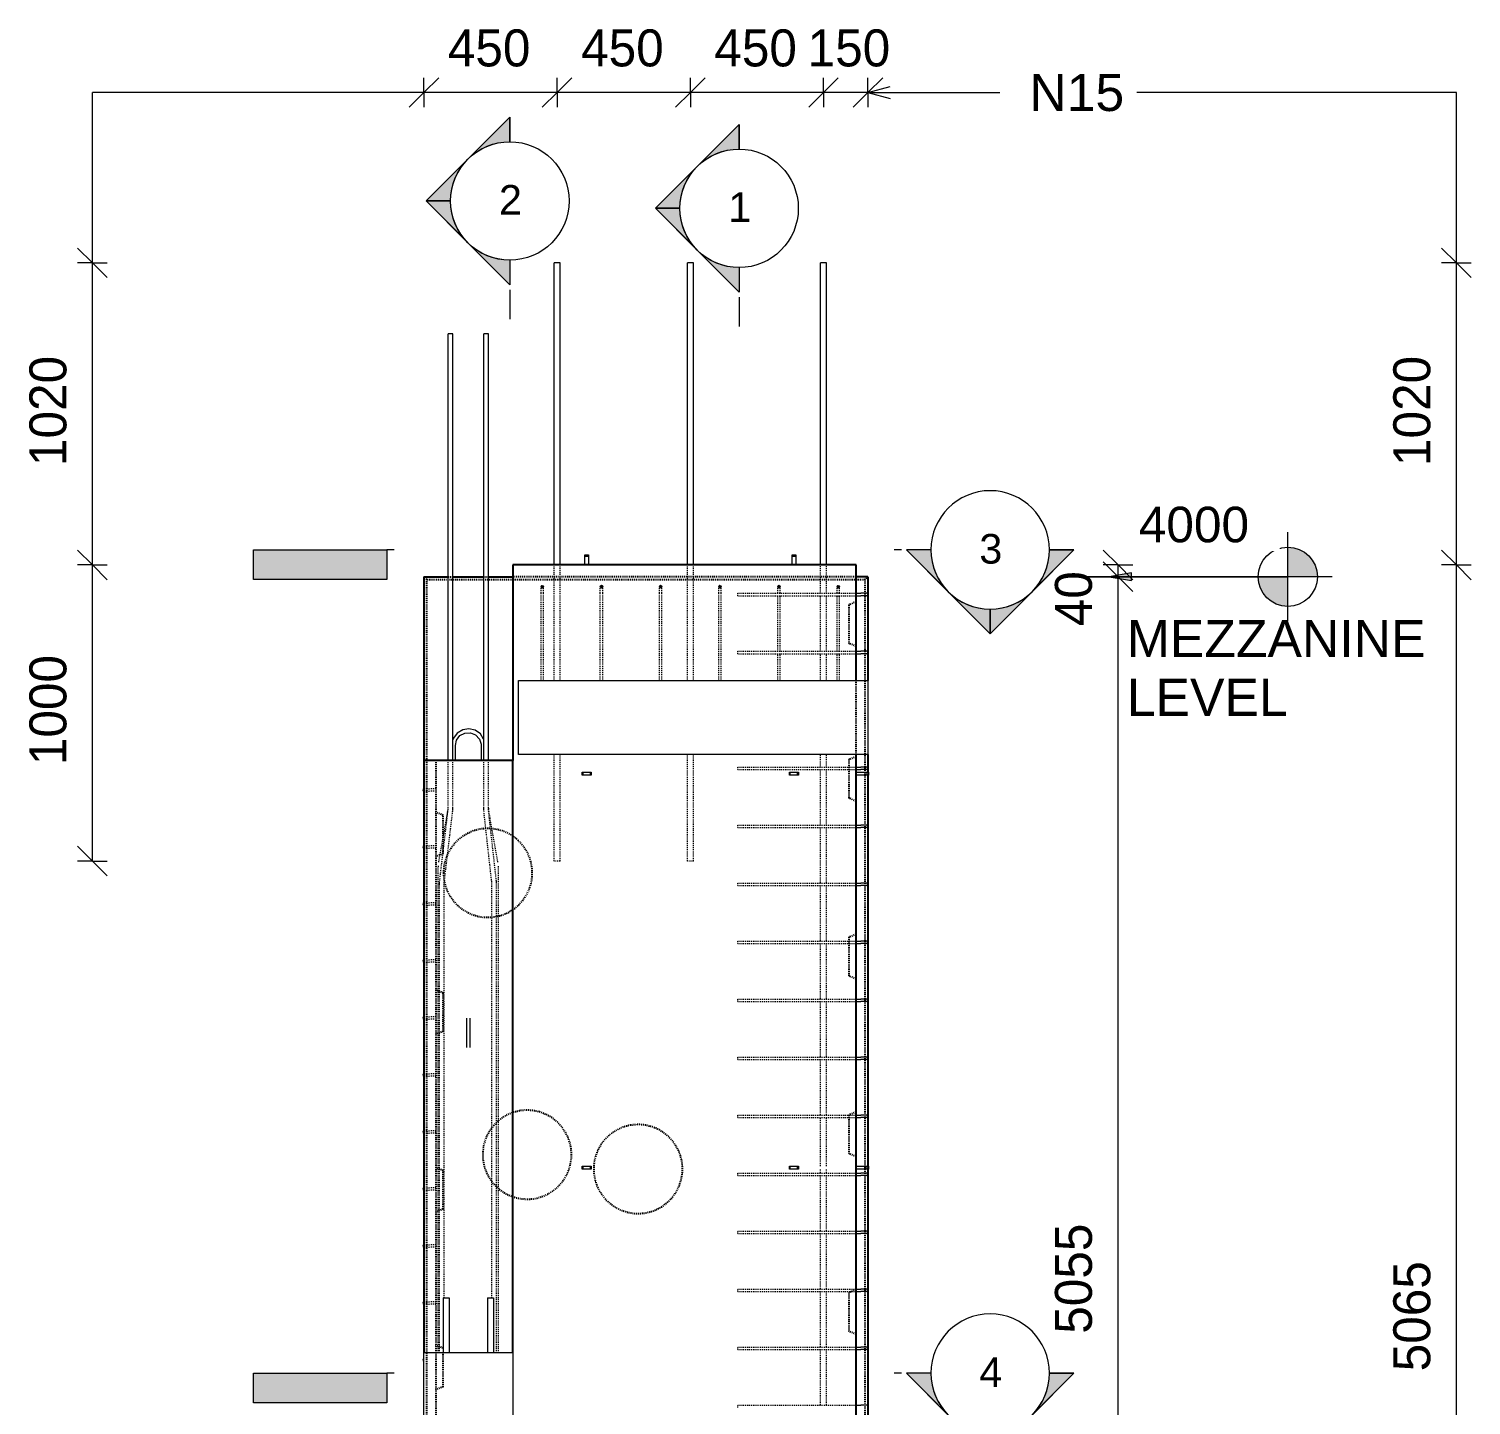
# Model space of a CAD drawing. Header units: millimetres. Extents: x 8080 to 24588, y -2644 to 10127.
# Drawn here: x 13280 to 18153, y 863 to 5510 of the extents above; entities that cross this region are included whole.
import ezdxf

# ---------------------------------------------------------------- set-up
doc = ezdxf.new("R2010")
doc.units = ezdxf.units.MM
doc.linetypes.add('Dash', pattern=[6.36, 3.18, -3.18])
for name, color, linetype, lineweight in [('A-ANNO-DIMS', 211, 'Continuous', 9), ('A-ANNO-DIMS-50', 211, 'Continuous', 9), ('A-DETL-MBND', 5, 'Continuous', 18), ('A-GENM', 13, 'Continuous', 18), ('A-WALL', 113, 'Continuous', 25), ('A-WALL-HDLN', 110, 'Dash', 25), ('G-ANNO-DIMS', 111, 'Continuous', 9), ('G-ANNO-SYMB', 111, 'Continuous', 9), ('G-ANNO-TEXT', 231, 'Continuous', 9), ('S-BEAM', 12, 'Continuous', 18), ('S-RBAR', 171, 'Continuous', 18)]:
    doc.layers.add(name, color=color, linetype=linetype, lineweight=lineweight)
doc.styles.add('Arial', font='arial.ttf', dxfattribs={"height": 100})
doc.styles.add('Arial_1', font='arial.ttf', dxfattribs={"height": 125})
doc.styles.add('Arial_2', font='arial.ttf', dxfattribs={"height": 120})
doc.styles.add('Nirmala UI Semilight', font='NirmalaS.ttf', dxfattribs={"height": 125})
doc.dimstyles.new('Arrow_Filled_-_2_5_NI_UI', dxfattribs={"dimscale": 304.8, "dimtxt": 130.920493, "dimasz": 0.328084, "dimexe": 0.164042, "dimexo": 0.0625, "dimgap": 0.164042, "dimtad": 1, "dimdec": 0, "dimzin": 0, "dimdsep": 46, "dimtxsty": 'Nirmala UI Semilight', "dimblk1": 'OBLIQUE', "dimblk2": 'OBLIQUE', "dimsah": 1, "dimcen": 0.09, "dimazin": 0, "dimtfac": 1, "dimtdec": 4, "dimtix": 1, "dimtmove": 0, "dimatfit": 3, "dimfxl": 0.164042, "dimfxlon": 1, "dimtvp": 1, "dimtolj": 1, "dimtzin": 0, "dimarcsym": 2})
doc.dimstyles.new('Arrow_Filled_-_2_5_NI_UI_1', dxfattribs={"dimscale": 304.8, "dimtxt": 130.920493, "dimasz": 0.328084, "dimexe": 0.164042, "dimexo": 0.0625, "dimgap": 0.164042, "dimtad": 1, "dimdec": 0, "dimzin": 0, "dimdsep": 46, "dimtxsty": 'Nirmala UI Semilight', "dimblk1": 'OBLIQUE', "dimblk2": 'OBLIQUE', "dimsah": 1, "dimcen": 0.09, "dimazin": 0, "dimtfac": 1, "dimtdec": 4, "dimtix": 1, "dimtmove": 2, "dimatfit": 3, "dimfxl": 0.164042, "dimfxlon": 1, "dimtvp": 1, "dimtolj": 1, "dimtzin": 0, "dimarcsym": 2})

# ---------------------------------------------------------------- blocks, each defined once
blk = doc.blocks.new('12_7Ø_ Lifting Insert_COLUMN - 12_9Ø Lifting insert-1653171-Elevation Front')
at = {"layer": 'A-GENM'}
for p, q in [((14720.9, 3040), (14720.9, 3090)), ((14808.2, 3090), (14808.2, 3040))]:
    blk.add_line(p, q, dxfattribs=at)
at = {"layer": 'A-GENM', "flags": 128}
for points in [[(14816.4, 3111.7), (14805.2, 3129.1), (14787.6, 3141.4), (14766.8, 3146.3), (14745.6, 3143), (14727.1, 3132.1), (14714.1, 3115), (14712.5, 3109.4)], [(14720.9, 3090), (14725, 3108.4), (14736.4, 3123.4), (14753.1, 3132.1), (14772, 3133), (14789.4, 3125.9), (14802.2, 3112.1), (14808, 3094.2), (14808.2, 3090)]]:
    blk.add_lwpolyline(points, dxfattribs=at)
blk = doc.blocks.new('RR spread anchor face based - RR-SA-4_0-180-1726831-Elevation Front')
at = {"layer": 'A-GENM'}
for p, q in [((15858.6, 3728.8), (15858.6, 3733.8)), ((15858.6, 3733.8), (15870.6, 3733.8)), ((15858.6, 3700), (15858.6, 3728.8)), ((15870.6, 3728.8), (15858.6, 3728.8)), ((15870.6, 3733.8), (15870.6, 3728.8)), ((15870.6, 3728.8), (15870.6, 3700))]:
    blk.add_line(p, q, dxfattribs=at)
blk = doc.blocks.new('RR spread anchor face based - RR-SA-2_5-200-2134315-Elevation Front')
at = {"layer": 'A-GENM'}
for p, q in [((15849.6, -700), (15852.1, -700)), ((15849.6, -710), (15849.6, -700)), ((15852.1, -710), (15849.6, -710)), ((15852.1, -700), (15877.1, -700)), ((15852.1, -710), (15852.1, -700)), ((15877.1, -710), (15852.1, -710)), ((15877.1, -700), (15879.6, -700)), ((15877.1, -710), (15877.1, -700)), ((15879.6, -710), (15877.1, -710)), ((15879.6, -700), (15879.6, -710))]:
    blk.add_line(p, q, dxfattribs=at)
blk = doc.blocks.new('RR spread anchor face based - RR-SA-2_5-250-1726823-Elevation Front')
at = {"layer": 'A-GENM'}
for p, q in [((16074.6, 1670), (16112.1, 1670)), ((16112.1, 1660), (16074.6, 1660)), ((16112.1, 1670), (16117.1, 1670)), ((16112.1, 1660), (16112.1, 1670)), ((16117.1, 1660), (16112.1, 1660)), ((16117.1, 1670), (16117.1, 1660))]:
    blk.add_line(p, q, dxfattribs=at)
blk = doc.blocks.new('Detail View - M_Section Tail - Filled Horizontal-14034-Elevation Front')
at = {"layer": 'G-ANNO-SYMB'}
blk.add_hatch(color=256, dxfattribs=at).paths.add_polyline_path([(14489.3, 3650.6), (14489.3, 3750.6), (14039.3, 3750.6), (14039.3, 3650.6)])
for p, q in [((14039.3, 3650.6), (14039.3, 3750.6)), ((14039.3, 3750.6), (14489.3, 3750.6)), ((14489.3, 3750.6), (14489.3, 3650.6)), ((14489.3, 3650.6), (14039.3, 3650.6))]:
    blk.add_line(p, q, dxfattribs=at)
blk = doc.blocks.new('Detail View - M_Section Head - Filled SHOP DWG-1002450-Elevation Front')
at = {"layer": 'G-ANNO-SYMB'}
h = blk.add_hatch(color=256, dxfattribs=at)
edge = h.paths.add_edge_path()
edge.add_line((16244.8, 3750.6), (16327.6, 3750.6))
edge.add_arc((16527.6, 3750.6), 200, 180, 225)
edge.add_line((16386.2, 3609.2), (16244.8, 3750.6))
h = blk.add_hatch(color=256, dxfattribs=at)
edge = h.paths.add_edge_path()
edge.add_line((16810.5, 3750.6), (16669, 3609.2))
edge.add_arc((16527.6, 3750.6), 200, 315, 360)
edge.add_line((16727.6, 3750.6), (16810.5, 3750.6))
h = blk.add_hatch(color=256, dxfattribs=at)
edge = h.paths.add_edge_path()
edge.add_line((16527.6, 3467.8), (16386.2, 3609.2))
edge.add_arc((16527.6, 3750.6), 200, 225, 270)
edge.add_line((16527.6, 3550.6), (16527.6, 3467.8))
h = blk.add_hatch(color=256, dxfattribs=at)
edge = h.paths.add_edge_path()
edge.add_line((16527.6, 3467.8), (16527.6, 3550.6))
edge.add_arc((16527.6, 3750.6), 200, 270, 315)
edge.add_line((16669, 3609.2), (16527.6, 3467.8))
for p, q in [((16527.6, 3467.8), (16244.8, 3750.6)), ((16327.6, 3750.6), (16244.8, 3750.6)), ((16244.8, 3750.6), (16386.2, 3609.2)), ((16327.6, 3750.6), (16244.8, 3750.6)), ((16527.6, 3467.8), (16810.5, 3750.6)), ((16669, 3609.2), (16810.5, 3750.6)), ((16727.6, 3750.6), (16810.5, 3750.6)), ((16810.5, 3750.6), (16727.6, 3750.6)), ((16386.2, 3609.2), (16527.6, 3467.8)), ((16527.6, 3467.8), (16669, 3609.2)), ((16527.6, 3550.6), (16527.6, 3467.8)), ((16527.6, 3467.8), (16527.6, 3550.6))]:
    blk.add_line(p, q, dxfattribs=at)
for start, end in [(360, 180), (180, 360), (180, 225), (315, 0), (225, 270), (270, 315)]:
    blk.add_arc((16527.6, 3750.6), 200, start, end, dxfattribs=at)
blk = doc.blocks.new('DIMBLOCK1-Elevation Front')
at = {"layer": 'A-ANNO-DIMS-50'}
for p, q in [((15964.6, 5295.1), (16014.6, 5345.1)), ((15964.6, 5295.1), (15964.6, 5345.1)), ((16114.6, 5295.1), (16164.6, 5345.1)), ((16114.6, 5295.1), (16114.6, 5345.1)), ((15964.6, 5295.1), (15914.6, 5245.1)), ((16114.6, 5295.1), (15964.6, 5295.1)), ((15964.6, 5295.1), (15964.6, 5245.1)), ((16114.6, 5295.1), (16064.6, 5245.1)), ((16114.6, 5295.1), (16114.6, 5245.1))]:
    blk.add_line(p, q, dxfattribs=at)
at = {"layer": 'A-ANNO-DIMS-50', "color": 0, "insert": (15911.1, 5508.2), "char_height": 125, "width": 308.496, "attachment_point": 1, "line_spacing_factor": 1.142579, "style": 'Nirmala UI Semilight'}
blk.add_mtext('150', dxfattribs=at)
blk = doc.blocks.new('_Oblique')
at = {"color": 0, "linetype": 'ByBlock', "lineweight": -2}
blk.add_line((-0.5, -0.5), (0.5, 0.5), dxfattribs=at)
blk = doc.blocks.new('DIMBLOCK2-Elevation Front')
at = {"layer": 'A-ANNO-DIMS-50'}
for p, q in [((15515, 5295.1), (15565, 5345.1)), ((15515, 5295.1), (15515, 5345.1)), ((15964.6, 5295.1), (16014.6, 5345.1)), ((15964.6, 5295.1), (15964.6, 5345.1)), ((15515, 5295.1), (15465, 5245.1)), ((15964.6, 5295.1), (15515, 5295.1)), ((15515, 5295.1), (15515, 5245.1)), ((15964.6, 5295.1), (15914.6, 5245.1)), ((15964.6, 5295.1), (15964.6, 5245.1))]:
    blk.add_line(p, q, dxfattribs=at)
at = {"layer": 'A-ANNO-DIMS-50', "color": 0, "insert": (15595.8, 5508.2), "char_height": 125, "width": 345.63, "attachment_point": 1, "line_spacing_factor": 1.142579, "style": 'Nirmala UI Semilight'}
blk.add_mtext('450', dxfattribs=at)
blk = doc.blocks.new('DIMBLOCK3-Elevation Front')
at = {"layer": 'A-ANNO-DIMS-50'}
for p, q in [((15064.6, 5295.1), (15114.6, 5345.1)), ((15064.6, 5295.1), (15064.6, 5345.1)), ((15515, 5295.1), (15565, 5345.1)), ((15515, 5295.1), (15515, 5345.1)), ((15064.6, 5295.1), (15014.6, 5245.1)), ((15515, 5295.1), (15064.6, 5295.1)), ((15064.6, 5295.1), (15064.6, 5245.1)), ((15515, 5295.1), (15465, 5245.1)), ((15515, 5295.1), (15515, 5245.1))]:
    blk.add_line(p, q, dxfattribs=at)
at = {"layer": 'A-ANNO-DIMS-50', "color": 0, "insert": (15145.8, 5508.2), "char_height": 125, "width": 345.63, "attachment_point": 1, "line_spacing_factor": 1.142579, "style": 'Nirmala UI Semilight'}
blk.add_mtext('450', dxfattribs=at)
blk = doc.blocks.new('DIMBLOCK4-Elevation Front')
at = {"layer": 'A-ANNO-DIMS-50'}
for p, q in [((14614.6, 5295.1), (14664.6, 5345.1)), ((14614.6, 5295.1), (14614.6, 5345.1)), ((15064.6, 5295.1), (15114.6, 5345.1)), ((15064.6, 5295.1), (15064.6, 5345.1)), ((14614.6, 5295.1), (14564.6, 5245.1)), ((15064.6, 5295.1), (14614.6, 5295.1)), ((14614.6, 5295.1), (14614.6, 5245.1)), ((15064.6, 5295.1), (15014.6, 5245.1)), ((15064.6, 5295.1), (15064.6, 5245.1))]:
    blk.add_line(p, q, dxfattribs=at)
at = {"layer": 'A-ANNO-DIMS-50', "color": 0, "insert": (14695.6, 5508.2), "char_height": 125, "width": 345.63, "attachment_point": 1, "line_spacing_factor": 1.142579, "style": 'Nirmala UI Semilight'}
blk.add_mtext('450', dxfattribs=at)
blk = doc.blocks.new('DIMBLOCK5-Elevation Front')
at = {"layer": 'A-ANNO-DIMS-50'}
for p, q in [((13494.8, 3700), (13444.8, 3750)), ((13494.8, 3700), (13444.8, 3700)), ((13494.8, 2700), (13494.8, 3700)), ((13494.8, 3700), (13544.8, 3650)), ((13494.8, 3700), (13544.8, 3700)), ((13494.8, 2700), (13444.8, 2750)), ((13494.8, 2700), (13444.8, 2700)), ((13494.8, 2700), (13544.8, 2650)), ((13494.8, 2700), (13544.8, 2700))]:
    blk.add_line(p, q, dxfattribs=at)
at = {"layer": 'A-ANNO-DIMS-50', "color": 0, "insert": (13281.8, 3023.9), "char_height": 125, "width": 422.754, "attachment_point": 1, "rotation": 90, "line_spacing_factor": 1.142579, "style": 'Nirmala UI Semilight'}
blk.add_mtext('1000', dxfattribs=at)
blk = doc.blocks.new('DIMBLOCK6-Elevation Front')
at = {"layer": 'A-ANNO-DIMS-50'}
for p, q in [((13494.8, 4720), (13444.8, 4770)), ((13494.8, 4720), (13444.8, 4720)), ((13494.8, 3700), (13494.8, 4720)), ((13494.8, 4720), (13544.8, 4670)), ((13494.8, 4720), (13544.8, 4720)), ((13494.8, 3700), (13444.8, 3750)), ((13494.8, 3700), (13444.8, 3700)), ((13494.8, 3700), (13544.8, 3650)), ((13494.8, 3700), (13544.8, 3700))]:
    blk.add_line(p, q, dxfattribs=at)
at = {"layer": 'A-ANNO-DIMS-50', "color": 0, "insert": (13281.8, 4033.9), "char_height": 125, "width": 422.754, "attachment_point": 1, "rotation": 90, "line_spacing_factor": 1.142579, "style": 'Nirmala UI Semilight'}
blk.add_mtext('1020', dxfattribs=at)
blk = doc.blocks.new('DIMBLOCK8-Elevation Front')
at = {"layer": 'A-ANNO-DIMS-50'}
for p, q in [((18102.6, 3700), (18052.6, 3750)), ((18102.6, 3700), (18052.6, 3700)), ((18102.6, -1365), (18102.6, 3700)), ((18102.6, 3700), (18152.6, 3650)), ((18102.6, 3700), (18152.6, 3700)), ((18102.6, -1365), (18052.6, -1315)), ((18102.6, -1365), (18052.6, -1365)), ((18102.6, -1365), (18152.6, -1415)), ((18102.6, -1365), (18152.6, -1365))]:
    blk.add_line(p, q, dxfattribs=at)
at = {"layer": 'A-ANNO-DIMS-50', "color": 0, "insert": (17889.5, 977.1), "char_height": 125, "width": 457.032, "attachment_point": 1, "rotation": 90, "line_spacing_factor": 1.142579, "style": 'Nirmala UI Semilight'}
blk.add_mtext('5065', dxfattribs=at)
blk = doc.blocks.new('DIMBLOCK9-Elevation Front')
at = {"layer": 'A-ANNO-DIMS-50'}
for p, q in [((18102.6, 4720), (18052.6, 4770)), ((18102.6, 4720), (18052.6, 4720)), ((18102.6, 3700), (18102.6, 4720)), ((18102.6, 4720), (18152.6, 4670)), ((18102.6, 4720), (18152.6, 4720)), ((18102.6, 3700), (18052.6, 3750)), ((18102.6, 3700), (18052.6, 3700)), ((18102.6, 3700), (18152.6, 3650)), ((18102.6, 3700), (18152.6, 3700))]:
    blk.add_line(p, q, dxfattribs=at)
at = {"layer": 'A-ANNO-DIMS-50', "color": 0, "insert": (17889.5, 4033.9), "char_height": 125, "width": 422.754, "attachment_point": 1, "rotation": 90, "line_spacing_factor": 1.142579, "style": 'Nirmala UI Semilight'}
blk.add_mtext('1020', dxfattribs=at)
blk = doc.blocks.new('Spot Elevations - M_Spot Elevation - Target Filled-10609-Elevation Front')
at = {"layer": 'G-ANNO-DIMS'}
h = blk.add_hatch(color=256, dxfattribs=at)
edge = h.paths.add_edge_path()
edge.add_line((17636.9, -1540), (17736.9, -1540))
edge.add_arc((17636.9, -1540), 100, 0, 90)
edge.add_line((17636.9, -1440), (17636.9, -1540))
h = blk.add_hatch(color=256, dxfattribs=at)
edge = h.paths.add_edge_path()
edge.add_line((17636.9, -1540), (17536.9, -1540))
edge.add_arc((17636.9, -1540), 100, 180, 270)
edge.add_line((17636.9, -1640), (17636.9, -1540))
for p, q in [((17636.9, -1690), (17636.9, -1390)), ((17786.9, -1540), (16936.9, -1540))]:
    blk.add_line(p, q, dxfattribs=at)
blk.add_circle((17636.9, -1540), 100, dxfattribs=at)
blk = doc.blocks.new('DIMBLOCK11-Elevation Front')
at = {"layer": 'A-ANNO-DIMS-50'}
for p, q in [((16959.5, 3660), (16909.5, 3710)), ((16959.5, 3660), (16909.5, 3660)), ((16959.5, -1395), (16959.5, 3660)), ((16959.5, 3660), (17009.5, 3610)), ((16959.5, 3660), (17009.5, 3660)), ((16959.5, -1395), (16909.5, -1345)), ((16959.5, -1395), (16909.5, -1395)), ((16959.5, -1395), (17009.5, -1445)), ((16959.5, -1395), (17009.5, -1395))]:
    blk.add_line(p, q, dxfattribs=at)
at = {"layer": 'A-ANNO-DIMS-50', "color": 0, "insert": (16746.4, 1103.9), "char_height": 125, "width": 457.032, "attachment_point": 1, "rotation": 90, "line_spacing_factor": 1.142579, "style": 'Nirmala UI Semilight'}
blk.add_mtext('5055', dxfattribs=at)
blk = doc.blocks.new('DIMBLOCK12-Elevation Front')
at = {"layer": 'A-ANNO-DIMS-50'}
for p, q in [((16959.5, 3700), (16909.5, 3750)), ((16959.5, 3660), (16909.5, 3710)), ((16959.5, 3700), (16909.5, 3700)), ((16959.5, 3660), (16909.5, 3660)), ((16959.5, 3660), (16959.5, 3700)), ((16959.5, 3700), (17009.5, 3650)), ((16959.5, 3700), (17009.5, 3700)), ((16959.5, 3660), (17009.5, 3610)), ((16959.5, 3660), (17009.5, 3660))]:
    blk.add_line(p, q, dxfattribs=at)
at = {"layer": 'A-ANNO-DIMS-50', "color": 0, "insert": (16746.4, 3492.8), "char_height": 125, "width": 231.372, "attachment_point": 1, "rotation": 90, "line_spacing_factor": 1.142579, "style": 'Nirmala UI Semilight'}
blk.add_mtext('40', dxfattribs=at)

msp = doc.modelspace()

# ---------------------------------------------------------------- hatches: boundary and pattern name
at = {"layer": 'G-ANNO-DIMS'}
msp.add_hatch(color=256, dxfattribs=at).paths.add_polyline_path([(16930.1, 3660), (17005.1, 3646.8), (17005.1, 3673.2)])
at = {"layer": 'S-RBAR'}
for points in [[(15014.6, 3622), (15018.6, 3626), (15014.6, 3630), (15010.6, 3626)], [(15214.6, 3622), (15218.6, 3626), (15214.6, 3630), (15210.6, 3626)], [(15414.6, 3622), (15418.6, 3626), (15414.6, 3630), (15410.6, 3626)], [(15614.6, 3622), (15618.6, 3626), (15614.6, 3630), (15610.6, 3626)], [(15814.6, 3622), (15818.6, 3626), (15814.6, 3630), (15810.6, 3626)], [(16014.6, 3622), (16018.6, 3626), (16014.6, 3630), (16010.6, 3626)]]:
    msp.add_hatch(color=256, dxfattribs=at).paths.add_polyline_path(points)
h = msp.add_hatch(color=256, dxfattribs=at)
edge = h.paths.add_edge_path()
edge.add_arc((15014.6, 3626), 4, 0, 360)
h = msp.add_hatch(color=256, dxfattribs=at)
edge = h.paths.add_edge_path()
edge.add_arc((15214.6, 3626), 4, 0, 360)
h = msp.add_hatch(color=256, dxfattribs=at)
edge = h.paths.add_edge_path()
edge.add_arc((15414.6, 3626), 4, 0, 360)
h = msp.add_hatch(color=256, dxfattribs=at)
edge = h.paths.add_edge_path()
edge.add_arc((15614.6, 3626), 4, 0, 360)
h = msp.add_hatch(color=256, dxfattribs=at)
edge = h.paths.add_edge_path()
edge.add_arc((15814.6, 3626), 4, 0, 360)
h = msp.add_hatch(color=256, dxfattribs=at)
edge = h.paths.add_edge_path()
edge.add_arc((16014.6, 3626), 4, 0, 360)

# ---------------------------------------------------------------- linework, layer by layer
at = {"layer": 'A-DETL-MBND'}
for p, q in [((13494.8, 4720), (13494.8, 5295.1)), ((14614.6, 5295.1), (13494.8, 5295.1)), ((18102.6, 5295.1), (17022.6, 5295.1)), ((18102.6, 4720), (18102.6, 5295.1)), ((16830.1, 3660), (16930.1, 3660)), ((14834.6, 1225), (14844.6, 1225))]:
    msp.add_line(p, q, dxfattribs=at)
at = {"layer": 'A-GENM', "flags": 128}
for points in [[(14758.2, 2169.9), (14758.2, 2165.8), (14758.2, 2154.2), (14758.2, 2137.1), (14758.2, 2117.1), (14758.2, 2097.6), (14758.2, 2081.7), (14758.2, 2072), (14758.2, 2069.9)], [(14770.9, 2069.9), (14770.9, 2073.9), (14770.9, 2085.5), (14770.9, 2102.7), (14770.9, 2122.6), (14770.9, 2142.2), (14770.9, 2158), (14770.9, 2167.7), (14770.9, 2169.9)]]:
    msp.add_lwpolyline(points, dxfattribs=at)
at = {"layer": 'A-WALL'}
for p, q in [((14614.6, 3660), (14696.5, 3660)), ((14614.6, 3660), (14614.6, 1040)), ((14712.7, 3660), (14816.5, 3660)), ((14832.6, 3660), (14914.6, 3660)), ((16074.6, 3700), (14914.6, 3700)), ((14914.6, 3700), (14914.6, 3040)), ((16074.6, 3310), (16074.6, 3700)), ((16114.6, 3660), (16074.6, 3660)), ((16114.6, 3660), (16114.6, 3310)), ((14914.6, 3040), (14614.6, 3040)), ((14914.6, 1040), (14914.6, 3040)), ((16074.6, -1395), (16074.6, 3060)), ((16114.6, 3060), (16114.6, 3000)), ((16114.6, 2990), (16114.6, 1670)), ((16114.6, 1660), (16114.6, 630))]:
    msp.add_line(p, q, dxfattribs=at)
at = {"layer": 'A-WALL-HDLN'}
for p, q in [((14624.5, 3650.4), (14615, 3660)), ((14696.5, 3660), (14712.6, 3660)), ((14816.5, 3660), (14832.6, 3660)), ((16074.6, 3660), (14914.6, 3660)), ((16114.2, 3660), (16104.6, 3650.4)), ((14624.5, -1395), (14624.5, 3650.4)), ((14624.5, 3650.4), (16104.6, 3650.4)), ((16104.6, 3650.4), (16104.6, -1395)), ((16074.6, 3575), (16049.6, 3565)), ((16049.6, 3565), (16049.6, 3435)), ((16074.6, 3425), (16049.6, 3435)), ((16074.6, 3060), (16074.6, 3310)), ((14654.6, 3040), (14654.6, -1395)), ((16074.6, 3052.5), (16049.6, 3042.5)), ((16049.6, 3042.5), (16049.6, 2912.5)), ((16114.6, 3000), (16114.6, 2990)), ((16074.6, 2902.5), (16049.6, 2912.5)), ((14679.6, 2855), (14654.6, 2865)), ((14679.6, 2779), (14679.6, 2855)), ((14679.6, 2732.7), (14679.6, 2778.5)), ((14679.6, 2725), (14679.6, 2731.8)), ((14679.6, 2725), (14654.6, 2715)), ((16074.6, 2452.5), (16049.6, 2442.5)), ((16049.6, 2442.5), (16049.6, 2312.5)), ((16074.6, 2302.5), (16049.6, 2312.5)), ((14679.6, 2255), (14654.6, 2265)), ((14679.6, 2125), (14679.6, 2255)), ((14679.6, 2125), (14654.6, 2115)), ((16074.6, 1852.5), (16049.6, 1842.5)), ((16049.6, 1842.5), (16049.6, 1712.5)), ((16074.6, 1702.5), (16049.6, 1712.5)), ((14679.6, 1655), (14654.6, 1665)), ((16114.6, 1670), (16114.6, 1660)), ((14679.6, 1525), (14679.6, 1655)), ((14679.6, 1525), (14654.6, 1515)), ((16074.6, 1252.5), (16049.6, 1242.5)), ((16049.6, 1242.5), (16049.6, 1112.5)), ((16074.6, 1102.5), (16049.6, 1112.5)), ((14679.6, 1055), (14654.6, 1065)), ((14679.6, 925), (14679.6, 1040)), ((14679.6, 925), (14654.6, 915))]:
    msp.add_line(p, q, dxfattribs=at)
for centre, start, end in [((14830.8, 2660), 0, 156.7798), ((14830.8, 2660), 156.9184, 180), ((14830.8, 2660), 180, 189.7575), ((14830.8, 2660), 189.9108, 0), ((14963.2, 1708.5), 0, 143.2952), ((15338.2, 1660), 0, 180), ((14963.2, 1708.5), 143.3577, 180), ((14963.2, 1708.5), 180, 216.6423), ((14963.2, 1708.5), 216.7048, 0), ((15338.2, 1660), 180, 0)]:
    msp.add_arc(centre, 150, start, end, dxfattribs=at)
at = {"layer": 'G-ANNO-DIMS'}
for p, q in [((17005.1, 3673.2), (16930.1, 3660)), ((16930.1, 3660), (17005.1, 3646.8)), ((16930.1, 3660), (17165.7, 3660)), ((17005.1, 3646.8), (17005.1, 3673.2)), ((17165.7, 3660), (17533.1, 3660))]:
    msp.add_line(p, q, dxfattribs=at)
at = {"layer": 'G-ANNO-SYMB'}
for p, q in [((14904.8, 4628.9), (14904.8, 4530.2)), ((15679.5, 4604.2), (15679.5, 4505.5)), ((14514.1, 3750.6), (14489.3, 3750.6)), ((16227.6, 3750.6), (16202.8, 3750.6)), ((14514.1, 970.6), (14489.3, 970.6)), ((16227.6, 970.6), (16202.8, 970.6))]:
    msp.add_line(p, q, dxfattribs=at)
at = {"layer": 'G-ANNO-TEXT', "color": 7}
for q in [(16189.6, 5315.2), (16189.6, 5275), (16560.1, 5295.1)]:
    msp.add_line((16114.6, 5295.1), q, dxfattribs=at)
at = {"layer": 'S-BEAM'}
for p, q in [((14934.6, 3060), (14934.6, 3310)), ((14934.6, 3310), (16114.6, 3310)), ((16114.6, 3310), (16114.6, 3060)), ((16114.6, 3060), (14934.6, 3060)), ((14614.6, 740), (14614.6, 1040)), ((14614.6, 1040), (14914.6, 1040)), ((14914.6, 1040), (14914.6, 740))]:
    msp.add_line(p, q, dxfattribs=at)
at = {"layer": 'S-RBAR'}
for p, q in [((15074.6, 4720), (15054.6, 4720)), ((15054.6, 3700), (15054.6, 4720)), ((15074.6, 3700), (15074.6, 4720)), ((15525, 4720), (15505, 4720)), ((15505, 3700), (15505, 4720)), ((15525, 3700), (15525, 4720)), ((15974.6, 4720), (15954.6, 4720)), ((15954.6, 3700), (15954.6, 4720)), ((15974.6, 3700), (15974.6, 4720)), ((14712.5, 4480), (14696.5, 4480)), ((14696.5, 3040), (14696.5, 4480)), ((14712.5, 3040), (14712.5, 4480)), ((14712.7, 3111.7), (14712.7, 4480)), ((14832.5, 4480), (14816.5, 4480)), ((14816.5, 3040), (14816.5, 4480)), ((14832.5, 3040), (14832.5, 4480)), ((14832.6, 3040), (14832.6, 4480)), ((15014.6, 3630), (15010.6, 3626)), ((15010.6, 3626), (15014.6, 3622)), ((15018.6, 3626), (15014.6, 3630)), ((15014.6, 3622), (15018.6, 3626)), ((15214.6, 3630), (15210.6, 3626)), ((15210.6, 3626), (15214.6, 3622)), ((15218.6, 3626), (15214.6, 3630)), ((15214.6, 3622), (15218.6, 3626)), ((15414.6, 3630), (15410.6, 3626)), ((15410.6, 3626), (15414.6, 3622)), ((15418.6, 3626), (15414.6, 3630)), ((15414.6, 3622), (15418.6, 3626)), ((15614.6, 3630), (15610.6, 3626)), ((15610.6, 3626), (15614.6, 3622)), ((15618.6, 3626), (15614.6, 3630)), ((15614.6, 3622), (15618.6, 3626)), ((15814.6, 3630), (15810.6, 3626)), ((15810.6, 3626), (15814.6, 3622)), ((15818.6, 3626), (15814.6, 3630)), ((15814.6, 3622), (15818.6, 3626)), ((16014.6, 3630), (16010.6, 3626)), ((16010.6, 3626), (16014.6, 3622)), ((16018.6, 3626), (16014.6, 3630)), ((16014.6, 3622), (16018.6, 3626)), ((16074.6, 3604), (16090.6, 3604)), ((16074.6, 3596), (16090.6, 3596)), ((16110.6, 3604), (16090.6, 3604)), ((16110.6, 3596), (16090.6, 3596)), ((16074.6, 3408.2), (16090.6, 3408.2)), ((16074.6, 3400.2), (16090.6, 3400.2)), ((16110.6, 3408.2), (16090.6, 3408.2)), ((16110.6, 3400.2), (16090.6, 3400.2)), ((16074.6, 3016.6), (16090.6, 3016.6)), ((16074.6, 3008.6), (16090.6, 3008.6)), ((16110.6, 3016.6), (16090.6, 3016.6)), ((16110.6, 3008.6), (16090.6, 3008.6)), ((16074.6, 2820.8), (16090.6, 2820.8)), ((16074.6, 2812.8), (16090.6, 2812.8)), ((16110.6, 2820.8), (16090.6, 2820.8)), ((16110.6, 2812.8), (16090.6, 2812.8)), ((16074.6, 2625), (16090.6, 2625)), ((16074.6, 2617), (16090.6, 2617)), ((16110.6, 2625), (16090.6, 2625)), ((16110.6, 2617), (16090.6, 2617)), ((16074.6, 2429.2), (16090.6, 2429.2)), ((16074.6, 2421.2), (16090.6, 2421.2)), ((16110.6, 2429.2), (16090.6, 2429.2)), ((16110.6, 2421.2), (16090.6, 2421.2)), ((16074.6, 2233.4), (16090.6, 2233.4)), ((16074.6, 2225.4), (16090.6, 2225.4)), ((16110.6, 2233.4), (16090.6, 2233.4)), ((16110.6, 2225.4), (16090.6, 2225.4)), ((16074.6, 2037.6), (16090.6, 2037.6)), ((16074.6, 2029.6), (16090.6, 2029.6)), ((16110.6, 2037.6), (16090.6, 2037.6)), ((16110.6, 2029.6), (16090.6, 2029.6)), ((16074.6, 1841.8), (16090.6, 1841.8)), ((16074.6, 1833.8), (16090.6, 1833.8)), ((16110.6, 1841.8), (16090.6, 1841.8)), ((16110.6, 1833.8), (16090.6, 1833.8)), ((16074.6, 1646), (16090.6, 1646)), ((16074.6, 1638), (16090.6, 1638)), ((16110.6, 1646), (16090.6, 1646)), ((16110.6, 1638), (16090.6, 1638)), ((16074.6, 1450.2), (16090.6, 1450.2)), ((16074.6, 1442.2), (16090.6, 1442.2)), ((16110.6, 1450.2), (16090.6, 1450.2)), ((16110.6, 1442.2), (16090.6, 1442.2)), ((14679.6, 1225), (14679.6, 1040)), ((14679.6, 1225), (14699.6, 1225)), ((14699.6, 1225), (14699.6, 1040)), ((14829.6, 1225), (14829.6, 1040)), ((14829.6, 1225), (14849.6, 1225)), ((14849.6, 1225), (14849.6, 1040)), ((16074.6, 1254.4), (16090.6, 1254.4)), ((16074.6, 1246.4), (16090.6, 1246.4)), ((16110.6, 1254.4), (16090.6, 1254.4)), ((16110.6, 1246.4), (16090.6, 1246.4)), ((16074.6, 1058.6), (16090.6, 1058.6)), ((16074.6, 1050.6), (16090.6, 1050.6)), ((16110.6, 1058.6), (16090.6, 1058.6)), ((16110.6, 1050.6), (16090.6, 1050.6)), ((16074.6, 862.8), (16090.6, 862.8)), ((16110.6, 862.8), (16090.6, 862.8))]:
    msp.add_line(p, q, dxfattribs=at)
at = {"layer": 'S-RBAR', "linetype": 'Dash'}
for p, q in [((15054.6, 3310), (15054.6, 3700)), ((15074.6, 3310), (15074.6, 3700)), ((15505, 3310), (15505, 3700)), ((15525, 3310), (15525, 3700)), ((15954.6, 3604), (15954.6, 3700)), ((15974.6, 3604), (15974.6, 3700)), ((15010.6, 3606), (15010.6, 3626)), ((15010.6, 3310), (15010.6, 3606)), ((15018.6, 3606), (15018.6, 3626)), ((15018.6, 3310), (15018.6, 3606)), ((15210.6, 3606), (15210.6, 3626)), ((15210.6, 3310), (15210.6, 3606)), ((15218.6, 3606), (15218.6, 3626)), ((15218.6, 3310), (15218.6, 3606)), ((15410.6, 3606), (15410.6, 3626)), ((15410.6, 3310), (15410.6, 3606)), ((15418.6, 3606), (15418.6, 3626)), ((15418.6, 3310), (15418.6, 3606)), ((15610.6, 3606), (15610.6, 3626)), ((15610.6, 3310), (15610.6, 3606)), ((15618.6, 3606), (15618.6, 3626)), ((15618.6, 3310), (15618.6, 3606)), ((15810.6, 3606), (15810.6, 3626)), ((15810.6, 3604), (15810.6, 3606)), ((15818.6, 3606), (15818.6, 3626)), ((15818.6, 3604), (15818.6, 3606)), ((16010.6, 3606), (16010.6, 3626)), ((16010.6, 3604), (16010.6, 3606)), ((16018.6, 3606), (16018.6, 3626)), ((16018.6, 3604), (16018.6, 3606)), ((15674.6, 3604), (16074.6, 3604)), ((15674.6, 3596), (15674.6, 3604)), ((15674.6, 3596), (16074.6, 3596)), ((15810.6, 3408.2), (15810.6, 3596)), ((15818.6, 3408.2), (15818.6, 3596)), ((15954.6, 3408.2), (15954.6, 3596)), ((15974.6, 3408.2), (15974.6, 3596)), ((16010.6, 3408.2), (16010.6, 3596)), ((16018.6, 3408.2), (16018.6, 3596)), ((15674.6, 3408.2), (16074.6, 3408.2)), ((15674.6, 3400.2), (15674.6, 3408.2)), ((15674.6, 3400.2), (16074.6, 3400.2)), ((15810.6, 3310), (15810.6, 3400.2)), ((15818.6, 3310), (15818.6, 3400.2)), ((15954.6, 3310), (15954.6, 3400.2)), ((15974.6, 3310), (15974.6, 3400.2)), ((16010.6, 3310), (16010.6, 3400.2)), ((16018.6, 3310), (16018.6, 3400.2)), ((14696.5, 2878.6), (14696.5, 3040)), ((14712.5, 2878.6), (14712.5, 3040)), ((14816.5, 2878.6), (14816.5, 3040)), ((14832.5, 2878.6), (14832.5, 3040)), ((15054.6, 2700), (15054.6, 3060)), ((15074.6, 2700), (15074.6, 3060)), ((15505, 2700), (15505, 3060)), ((15525, 2700), (15525, 3060)), ((15954.6, 3016.6), (15954.6, 3060)), ((15974.6, 3016.6), (15974.6, 3060)), ((15674.6, 3016.6), (16074.6, 3016.6)), ((15674.6, 3008.6), (15674.6, 3016.6)), ((15674.6, 3008.6), (16074.6, 3008.6)), ((15954.6, 2820.8), (15954.6, 3008.6)), ((15974.6, 2820.8), (15974.6, 3008.6)), ((14614.6, 2944), (14634.6, 2944)), ((14614.6, 2936), (14634.6, 2936)), ((14654.6, 2944), (14634.6, 2944)), ((14654.6, 2936), (14634.6, 2936)), ((14696.1, 2872.6), (14696.5, 2878.3)), ((14696.5, 2878.3), (14696.5, 2878.6)), ((14712.3, 2874.7), (14712.5, 2878.6)), ((14816.7, 2874.7), (14816.5, 2878.6)), ((14832.5, 2878.3), (14832.5, 2878.6)), ((14832.8, 2872.6), (14832.5, 2878.3)), ((14665, 2696.1), (14696, 2871.9)), ((14667.3, 2627.9), (14696.1, 2872.6)), ((14683.1, 2626), (14712, 2870.8)), ((14712, 2870.8), (14712.3, 2874.7)), ((14816.9, 2870.8), (14816.7, 2874.7)), ((14843.6, 2630.7), (14816.9, 2870.8)), ((14859.5, 2632.5), (14832.8, 2872.6)), ((14864.4, 2696.1), (14833, 2874.2)), ((15674.6, 2820.8), (16074.6, 2820.8)), ((15674.6, 2812.8), (15674.6, 2820.8)), ((15674.6, 2812.8), (16074.6, 2812.8)), ((15954.6, 2625), (15954.6, 2812.8)), ((15974.6, 2625), (15974.6, 2812.8)), ((14614.6, 2751.5), (14634.6, 2751.5)), ((14614.6, 2743.5), (14634.6, 2743.5)), ((14654.6, 2751.5), (14634.6, 2751.5)), ((14654.6, 2743.5), (14634.6, 2743.5)), ((15074.6, 2700), (15054.6, 2700)), ((15525, 2700), (15505, 2700)), ((14662.7, 1040), (14662.7, 2678.8)), ((14859.7, 2628.6), (14859.5, 2632.5)), ((14866.5, 1040), (14866.5, 2680)), ((14666.8, 2620), (14667, 2624)), ((14666.8, 1040), (14666.8, 2620)), ((14667, 2624), (14667.3, 2627.9)), ((14682.8, 2620), (14683.1, 2625.7)), ((14682.8, 1225), (14682.8, 2620)), ((14683.1, 2625.7), (14683.1, 2626)), ((14843.6, 2630.3), (14843.6, 2630.7)), ((14843.9, 2624.6), (14843.6, 2630.3)), ((14843.9, 1225), (14843.9, 2624.6)), ((14859.9, 2624.6), (14859.7, 2628.6)), ((14859.9, 1040), (14859.9, 2624.6)), ((15674.6, 2625), (16074.6, 2625)), ((15674.6, 2617), (15674.6, 2625)), ((15674.6, 2617), (16074.6, 2617)), ((15954.6, 2429.2), (15954.6, 2617)), ((15974.6, 2429.2), (15974.6, 2617)), ((14614.6, 2559), (14634.6, 2559)), ((14614.6, 2551), (14634.6, 2551)), ((14654.6, 2559), (14634.6, 2559)), ((14654.6, 2551), (14634.6, 2551)), ((15674.6, 2429.2), (16074.6, 2429.2)), ((15674.6, 2421.2), (15674.6, 2429.2)), ((15674.6, 2421.2), (16074.6, 2421.2)), ((15954.6, 2233.4), (15954.6, 2421.2)), ((15974.6, 2233.4), (15974.6, 2421.2)), ((14614.6, 2366.5), (14634.6, 2366.5)), ((14614.6, 2358.5), (14634.6, 2358.5)), ((14654.6, 2366.5), (14634.6, 2366.5)), ((14654.6, 2358.5), (14634.6, 2358.5)), ((15674.6, 2233.4), (16074.6, 2233.4)), ((15674.6, 2225.4), (15674.6, 2233.4)), ((15674.6, 2225.4), (16074.6, 2225.4)), ((15954.6, 2037.6), (15954.6, 2225.4)), ((15974.6, 2037.6), (15974.6, 2225.4)), ((14614.6, 2174), (14634.6, 2174)), ((14614.6, 2166), (14634.6, 2166)), ((14654.6, 2174), (14634.6, 2174)), ((14654.6, 2166), (14634.6, 2166)), ((15674.6, 2037.6), (16074.6, 2037.6)), ((15674.6, 2029.6), (15674.6, 2037.6)), ((15674.6, 2029.6), (16074.6, 2029.6)), ((15954.6, 1841.8), (15954.6, 2029.6)), ((15974.6, 1841.8), (15974.6, 2029.6)), ((14614.6, 1981.5), (14634.6, 1981.5)), ((14614.6, 1973.5), (14634.6, 1973.5)), ((14654.6, 1981.5), (14634.6, 1981.5)), ((14654.6, 1973.5), (14634.6, 1973.5)), ((15674.6, 1841.8), (16074.6, 1841.8)), ((15674.6, 1833.8), (15674.6, 1841.8)), ((15674.6, 1833.8), (16074.6, 1833.8)), ((15954.6, 1670), (15954.6, 1833.8)), ((15974.6, 1670), (15974.6, 1833.8)), ((14614.6, 1789), (14634.6, 1789)), ((14614.6, 1781), (14634.6, 1781)), ((14654.6, 1789), (14634.6, 1789)), ((14654.6, 1781), (14634.6, 1781)), ((15954.6, 1646), (15954.6, 1660)), ((15974.6, 1646), (15974.6, 1660)), ((15674.6, 1646), (16074.6, 1646)), ((15674.6, 1638), (15674.6, 1646)), ((15674.6, 1638), (16074.6, 1638)), ((15954.6, 1450.2), (15954.6, 1638)), ((15974.6, 1450.2), (15974.6, 1638)), ((14614.6, 1596.5), (14634.6, 1596.5)), ((14614.6, 1588.5), (14634.6, 1588.5)), ((14654.6, 1596.5), (14634.6, 1596.5)), ((14654.6, 1588.5), (14634.6, 1588.5)), ((15674.6, 1450.2), (16074.6, 1450.2)), ((15674.6, 1442.2), (15674.6, 1450.2)), ((15674.6, 1442.2), (16074.6, 1442.2)), ((15954.6, 1254.4), (15954.6, 1442.2)), ((15974.6, 1254.4), (15974.6, 1442.2)), ((14614.6, 1404), (14634.6, 1404)), ((14614.6, 1396), (14634.6, 1396)), ((14654.6, 1404), (14634.6, 1404)), ((14654.6, 1396), (14634.6, 1396)), ((15674.6, 1254.4), (16074.6, 1254.4)), ((15674.6, 1246.4), (15674.6, 1254.4)), ((15674.6, 1246.4), (16059.2, 1246.4)), ((15954.6, 1058.6), (15954.6, 1246.4)), ((15974.6, 1058.6), (15974.6, 1246.4)), ((16059.4, 1246.4), (16074.6, 1246.4)), ((14614.6, 1211.5), (14634.6, 1211.5)), ((14614.6, 1203.5), (14634.6, 1203.5)), ((14654.6, 1211.5), (14634.6, 1211.5)), ((14654.6, 1203.5), (14634.6, 1203.5)), ((15674.6, 1058.6), (16074.6, 1058.6)), ((15674.6, 1050.6), (15674.6, 1058.6)), ((15674.6, 1050.6), (16074.6, 1050.6)), ((15954.6, 862.8), (15954.6, 1050.6)), ((15974.6, 862.8), (15974.6, 1050.6)), ((15674.6, 862.8), (16074.6, 862.8)), ((15674.6, 854.8), (15674.6, 862.8))]:
    msp.add_line(p, q, dxfattribs=at)
at = {"layer": 'S-RBAR'}
for centre in [(15014.6, 3626), (15214.6, 3626), (15414.6, 3626), (15614.6, 3626), (15814.6, 3626), (16014.6, 3626)]:
    msp.add_circle(centre, 4, dxfattribs=at)
at = {"layer": 'S-RBAR', "linetype": 'Dash'}
for centre, radius, start, end in [((15014.6, 3626), 4, 91.1706, 178.8294), ((15014.6, 3626), 4, 1.1706, 88.8294), ((15214.6, 3626), 4, 91.1706, 178.8294), ((15214.6, 3626), 4, 1.1706, 88.8294), ((15414.6, 3626), 4, 91.1706, 178.8294), ((15414.6, 3626), 4, 1.1706, 88.8294), ((15614.6, 3626), 4, 91.1706, 178.8294), ((15614.6, 3626), 4, 1.1706, 88.8294), ((15814.6, 3626), 4, 91.1706, 178.8294), ((15814.6, 3626), 4, 1.1706, 88.8294), ((16014.6, 3626), 4, 91.1706, 178.8294), ((16014.6, 3626), 4, 1.1706, 88.8294), ((14864.5, 2879.8), 32, 181.7563, 190), ((14710.7, 2678.8), 48, 174.6207, 180), ((14818.5, 2680), 48, 0, 4.0207)]:
    msp.add_arc(centre, radius, start, end, dxfattribs=at)
at = {"layer": 'S-RBAR'}
for centre, start, end in [((16110.6, 3600), 270, 90), ((16110.6, 3404.2), 270, 90), ((16110.6, 3012.6), 270, 90), ((14614.6, 2940), 90.0296, 269.9704), ((16110.6, 2816.8), 270, 90), ((14614.6, 2747.5), 90.0296, 269.9704), ((16110.6, 2621), 270, 90), ((14614.6, 2555), 90.0296, 269.9704), ((16110.6, 2425.2), 270, 90), ((14614.6, 2362.5), 90.0296, 269.9704), ((16110.6, 2229.4), 270, 90), ((14614.6, 2170), 90.0296, 269.9704), ((16110.6, 2033.6), 270, 90), ((14614.6, 1977.5), 90.0296, 269.9704), ((16110.6, 1837.8), 270, 90), ((14614.6, 1785), 90.0296, 269.9704), ((16110.6, 1642), 270, 90), ((14614.6, 1592.5), 90.0296, 269.9704), ((16110.6, 1446.2), 270, 90), ((14614.6, 1400), 90.0296, 269.9704), ((16110.6, 1250.4), 270, 90), ((14614.6, 1207.5), 90.0296, 269.9704), ((16110.6, 1054.6), 270, 90), ((14614.6, 1015), 90.0296, 269.9704)]:
    msp.add_arc(centre, 4, start, end, dxfattribs=at)

# ---------------------------------------------------------------- block references
at = {"layer": 'A-GENM'}
for name, p in [('RR spread anchor face based - RR-SA-4_0-180-1726831-Elevation Front', (-700, 0)), ('RR spread anchor face based - RR-SA-4_0-180-1726831-Elevation Front', (0, 0)), ('12_7Ø_ Lifting Insert_COLUMN - 12_9Ø Lifting insert-1653171-Elevation Front', (0, 0)), ('RR spread anchor face based - RR-SA-2_5-200-2134315-Elevation Front', (-700, 3700)), ('RR spread anchor face based - RR-SA-2_5-200-2134315-Elevation Front', (0, 3700)), ('RR spread anchor face based - RR-SA-2_5-250-1726823-Elevation Front', (0, 1330)), ('RR spread anchor face based - RR-SA-2_5-200-2134315-Elevation Front', (-700, 2370)), ('RR spread anchor face based - RR-SA-2_5-200-2134315-Elevation Front', (0, 2370)), ('RR spread anchor face based - RR-SA-2_5-250-1726823-Elevation Front', (0, 0))]:
    msp.add_blockref(name, p, dxfattribs=at)
at = {"layer": 'G-ANNO-DIMS'}
msp.add_blockref('Spot Elevations - M_Spot Elevation - Target Filled-10609-Elevation Front', (-103.8, 5200), dxfattribs=at)
at = {"layer": 'G-ANNO-SYMB', "extrusion": (0, 0, -1), "rotation": 90.00000000000038}
for p in [(-11154.2, -11598.7), (-11928.9, -11623.5)]:
    msp.add_blockref('Detail View - M_Section Head - Filled SHOP DWG-1002450-Elevation Front', p, dxfattribs=at)
at = {"layer": 'G-ANNO-SYMB'}
for name, p in [('Detail View - M_Section Head - Filled SHOP DWG-1002450-Elevation Front', (0, 0)), ('Detail View - M_Section Tail - Filled Horizontal-14034-Elevation Front', (0, 0)), ('Detail View - M_Section Head - Filled SHOP DWG-1002450-Elevation Front', (0, -2780)), ('Detail View - M_Section Tail - Filled Horizontal-14034-Elevation Front', (0, -2780))]:
    msp.add_blockref(name, p, dxfattribs=at)

# ---------------------------------------------------------------- texts
at = {"layer": 'G-ANNO-SYMB', "char_height": 100, "width": 96.202, "attachment_point": 1, "style": 'Arial'}
for s, insert in [('2', (14868.1, 4982.7)), ('1', (15642.8, 4958)), ('3', (16490.9, 3804.4)), ('4', (16490.9, 1024.4))]:
    msp.add_mtext(s, dxfattribs=dict(at, insert=insert))
at = {"layer": 'G-ANNO-TEXT', "color": 7, "char_height": 125, "attachment_point": 1, "rotation": 0.0006, "style": 'Arial_1'}
for s, insert, width in [('N15', (16660.1, 5357.6), 384.81), ('MEZZANINE', (16989.3, 3513.7), 1214.557), ('LEVEL', (16989.3, 3315.3), 653.375)]:
    msp.add_mtext(s, dxfattribs=dict(at, insert=insert, width=width))

# ---------------------------------------------------------------- dimensions: what is measured, and where the dimension line sits
at = {"layer": 'A-ANNO-DIMS'}
for base, p1, p2, override, picture, middle in [((14614.6, 5295.1), (15064.6, 5245.1), (14614.6, 5245.1), {"dimpost": '<>', "dimfxl": 450.022445}, 'DIMBLOCK4-Elevation Front', (14839.6, 5409.7)), ((15064.6, 5295.1), (15515, 5245.1), (15064.6, 5245.1), {"dimpost": '<>', "dimfxl": 450.447868}, 'DIMBLOCK3-Elevation Front', (15289.8, 5409.7)), ((15515, 5295.1), (15964.6, 5245.1), (15515, 5245.1), {"dimpost": '<>', "dimfxl": 449.531731}, 'DIMBLOCK2-Elevation Front', (15739.8, 5409.7)), ((15964.6, 5295.1), (16114.6, 5245.1), (15964.6, 5245.1), {"dimpost": '<>', "dimfxl": 150.068269}, 'DIMBLOCK1-Elevation Front', (16039.6, 5410))]:
    dim = msp.add_linear_dim(base=base, p1=p1, p2=p2, dimstyle='Arrow_Filled_-_2_5_NI_UI', override=override, dxfattribs=at)
    dim.commit()
    dim.dimension.update_dxf_attribs({"geometry": picture, "text_midpoint": middle})
for base, p1, p2, override, picture, middle in [((13494.8, 4720), (13544.8, 3700), (13544.8, 4720), {"dimpost": '<>', "dimfxl": 1020}, 'DIMBLOCK6-Elevation Front', (13379.9, 4210)), ((18102.6, 4720), (18052.6, 3700), (18052.6, 4720), {"dimpost": '<>', "dimfxl": 1020}, 'DIMBLOCK9-Elevation Front', (17987.6, 4210)), ((13494.8, 3700), (13544.8, 2700), (13544.8, 3700), {"dimpost": '<>', "dimfxl": 1000}, 'DIMBLOCK5-Elevation Front', (13379.9, 3200)), ((18102.6, 3700), (18052.6, -1365), (18052.6, 3700), {"dimpost": '<>', "dimfxl": 5065}, 'DIMBLOCK8-Elevation Front', (17987.9, 1167.5))]:
    dim = msp.add_linear_dim(base=base, p1=p1, p2=p2, angle=90, dimstyle='Arrow_Filled_-_2_5_NI_UI', override=override, dxfattribs=at)
    dim.commit()
    dim.dimension.update_dxf_attribs({"geometry": picture, "text_midpoint": middle})
dim = msp.add_linear_dim(base=(16959.5, 3660), p1=(16909.5, -1395), p2=(16909.5, 3660), angle=90, dimstyle='Arrow_Filled_-_2_5_NI_UI_1', override={"dimpost": '<>', "dimfxl": 5055}, dxfattribs=at)
dim.commit()
dim.dimension.update_dxf_attribs({"geometry": 'DIMBLOCK11-Elevation Front', "text_midpoint": (16829.7, 1332.4), "dimtype": 160, "text_rotation": 90})

# ---------------------------------------------------------------- next in the draw order: texts
at = {"layer": 'G-ANNO-DIMS', "insert": (17029.5, 3896.4), "char_height": 120, "width": 446.622, "attachment_point": 1, "line_spacing_factor": 0.941778, "style": 'Arial_2', "bg_fill": 3, "box_fill_scale": 1.25, "bg_fill_color": 256, "bg_fill_true_color": 13158600, "bg_fill_transparency": 0}
msp.add_mtext('4000', dxfattribs=at)

# ---------------------------------------------------------------- next in the draw order: dimensions: what is measured, and where the dimension line sits
at = {"layer": 'A-ANNO-DIMS'}
dim = msp.add_linear_dim(base=(16959.5, 3700), p1=(16909.5, 3660), p2=(16909.5, 3700), angle=90, dimstyle='Arrow_Filled_-_2_5_NI_UI_1', override={"dimpost": '<>', "dimfxl": 40}, dxfattribs=at)
dim.commit()
dim.dimension.update_dxf_attribs({"geometry": 'DIMBLOCK12-Elevation Front', "text_midpoint": (16829.7, 3608.5), "dimtype": 160, "text_rotation": 90})

doc.saveas('drawing.dxf')
